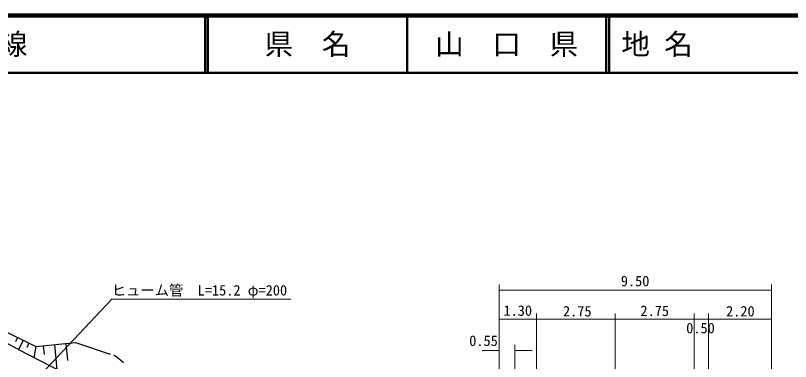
# Model space of a CAD drawing. Units: millimetres, scale not verified. Extents: x 40000 to 680000, y 20000 to 380000.
# Drawn here: x 264665 to 399904, y 319600 to 380000 of the extents above; entities that cross this region are included whole.
import ezdxf
from ezdxf.enums import TextEntityAlignment as Align

# ---------------------------------------------------------------- set-up
doc = ezdxf.new("R2010")
doc.units = ezdxf.units.MM
doc.header["$LTSCALE"] = 1000
for name, color, linetype, lineweight in [('M-BGD', 7, 'Continuous', 25), ('M-STR-HTXT', 7, 'Continuous', 13), ('M-TTL', 2, 'Continuous', 140), ('M-TTL-LINE', 7, 'Continuous', 50)]:
    doc.layers.add(name, color=color, linetype=linetype, lineweight=lineweight)
doc.layers.add('M-TTL-TXT', color=7, linetype='Continuous')
doc.styles.add('ＭＳ ゴシック', font='')
doc.styles.get('ＭＳ ゴシック').set_extended_font_data('MS Gothic')

msp = doc.modelspace()

# ---------------------------------------------------------------- linework, layer by layer
at = {"layer": 'M-BGD'}
for p, q in [((253141, 329615), (268234, 322231)), ((265036, 323797), (264674, 323058)), ((266004, 323323), (265190, 321661)), ((267005, 322833), (266626, 322059)), ((268234, 322231), (267888, 320245)), ((268234, 322231), (275137, 322899)), ((269710, 320813), (269560, 322359)), ((271936, 318168), (271512, 322548)), ((273791, 319792), (273505, 322741)), ((275137, 322899), (281185, 320858))]:
    msp.add_line(p, q, dxfattribs=at)
for points in [[(278250, 314929), (266448, 320984), (256902, 326121), (241379, 323437), (231194, 323861)], [(281805, 320782), (282674, 320112), (283105, 319777), (283533, 319440)]]:
    msp.add_lwpolyline(points, dxfattribs=at)
at = {"layer": 'M-STR-HTXT'}
for p, q in [((349072, 308116), (349072, 333042)), ((396572, 308116), (396572, 333042)), ((349072, 332042), (396572, 332042)), ((349072, 308116), (349072, 327997)), ((355572, 308116), (355572, 327997)), ((369322, 308116), (369322, 327997)), ((383072, 308116), (383072, 327997)), ((385572, 308116), (385572, 327997)), ((396572, 308116), (396572, 327997)), ((349072, 326997), (355572, 326997)), ((355572, 326997), (369322, 326997)), ((369322, 326997), (383072, 326997)), ((383072, 326997), (385572, 326997)), ((385572, 326997), (396572, 326997)), ((349072, 311907), (349072, 322516)), ((351822, 308116), (351822, 322516)), ((349072, 321516), (346072, 321516)), ((351822, 321516), (354822, 321516))]:
    msp.add_line(p, q, dxfattribs=at)
msp.add_lwpolyline([(262513, 310377), (281452, 330468), (312702, 330468)], dxfattribs=at)
at = {"layer": 'M-TTL'}
msp.add_line((680000, 380000), (40000, 380000), dxfattribs=at)
at = {"layer": 'M-TTL-LINE'}
for p, q in [((297750, 380000), (297750, 370000)), ((298250, 380000), (298250, 370000)), ((333000, 380000), (333000, 370000)), ((367750, 380000), (367750, 370000)), ((368250, 380000), (368250, 370000)), ((40000, 370000), (680000, 370000))]:
    msp.add_line(p, q, dxfattribs=at)

# ---------------------------------------------------------------- texts
at = {"layer": 'M-STR-HTXT', "style": 'ＭＳ ゴシック'}
for s, p in [('9.50', (372790, 332186)), ('0.55', (346336, 321765))]:
    msp.add_text(s, height=1833, dxfattribs=at).set_placement(p, align=Align.BOTTOM_CENTER)
msp.add_text('ヒューム管\u3000L=15.2 φ=200', height=1833, dxfattribs=at).set_placement((281452, 330568), align=Align.BOTTOM_LEFT)
for s, p in [('1.30', (352312, 328490)), ('2.75', (362697, 328380)), ('2.75', (376215, 328453)), ('2.20', (391154, 328380)), ('0.50', (384198, 325432))]:
    msp.add_text(s, height=1833, dxfattribs=at).set_placement(p, align=Align.MIDDLE_CENTER)
at = {"layer": 'M-TTL-TXT', "style": 'ＭＳ ゴシック'}
for s, p in [('主要地方道徳山徳地線', (216734, 375000)), ('地 名', (370380, 375000))]:
    msp.add_text(s, height=3666, dxfattribs=at).set_placement(p, align=Align.MIDDLE_LEFT)
for s, p in [('県\u3000名', (315625, 375000)), ('山\u3000口\u3000県', (350375, 375000))]:
    msp.add_text(s, height=3666, dxfattribs=at).set_placement(p, align=Align.MIDDLE_CENTER)

doc.saveas('drawing.dxf')
